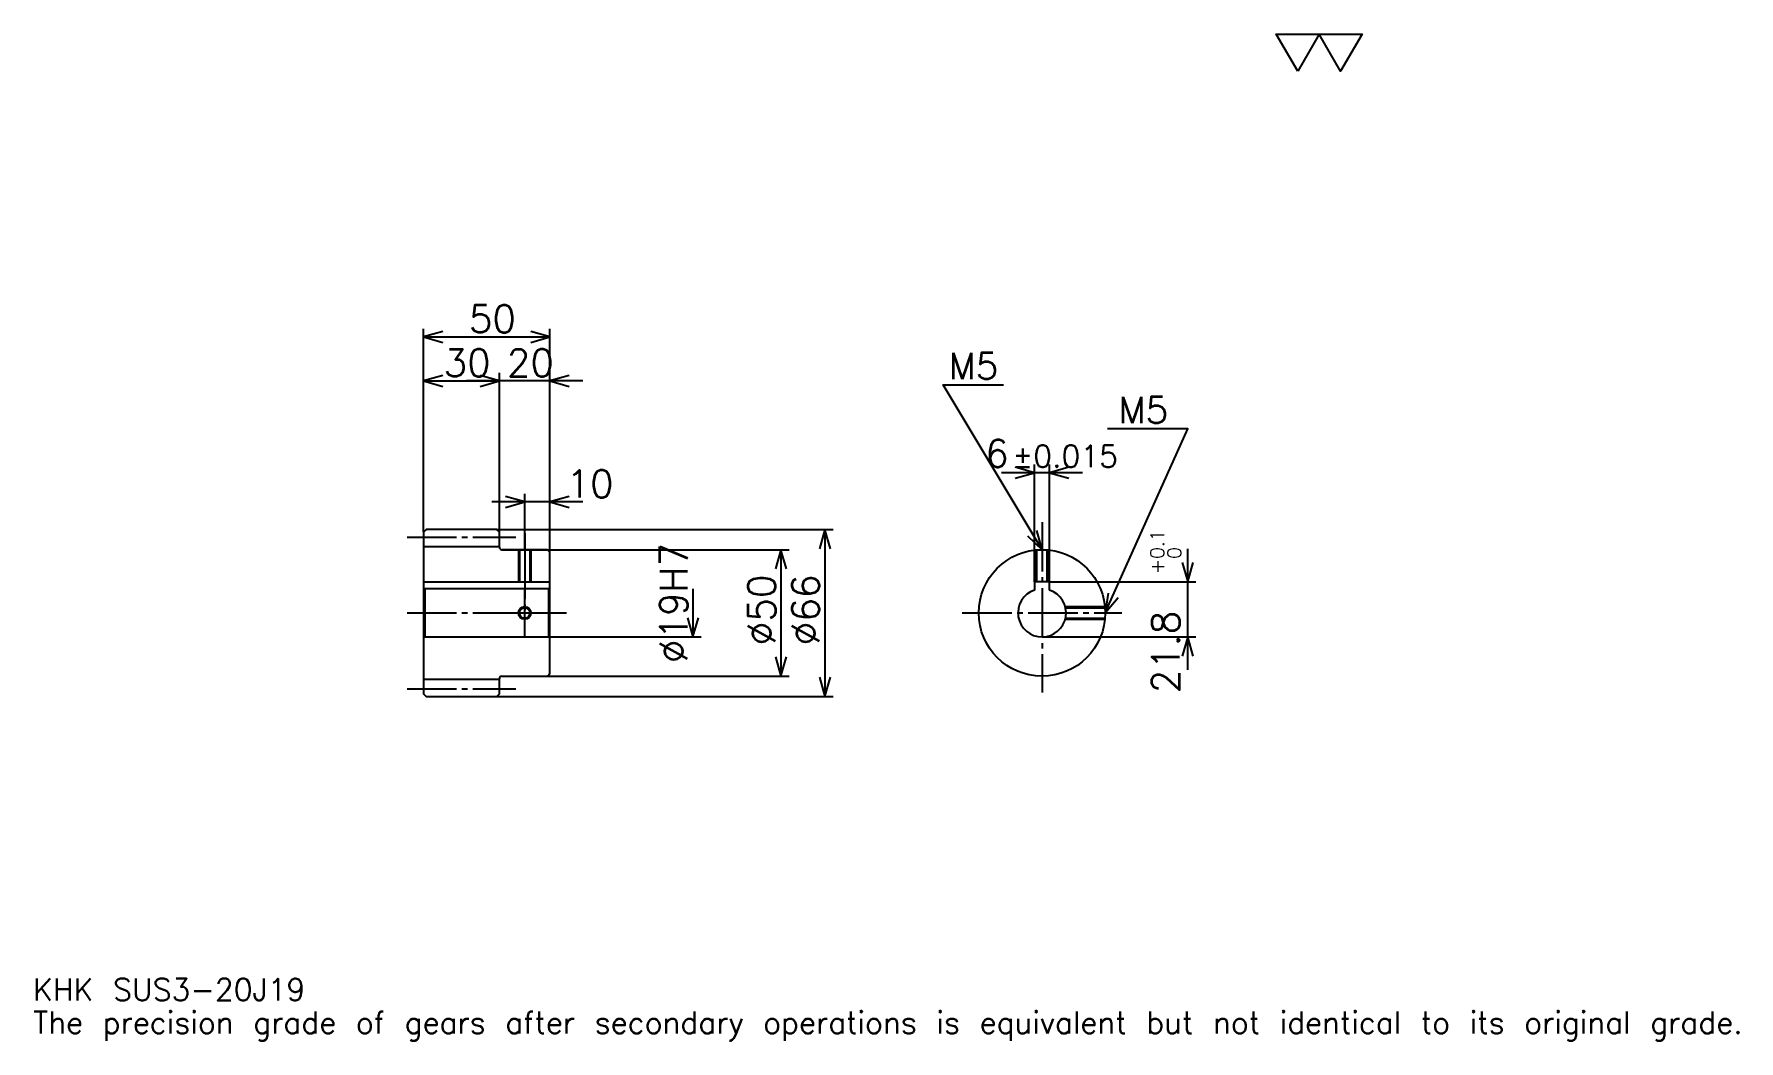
# Model space of a CAD drawing. Extents: x 22 to 696, y 8 to 406.
import ezdxf

# ---------------------------------------------------------------- set-up
doc = ezdxf.new("R2010")
doc.units = 0
doc.linetypes.add('DASHDOT', pattern=[26.086956, 19.565217, -2.173913, 2.173913, -2.173913])
doc.layers.get('0').update_dxf_attribs({"linetype": 'CONTINUOUS'})
doc.layers.add('DASHDOT', color=6, linetype='DASHDOT')
doc.styles.add('KANJI', font='TXT', dxfattribs={"bigfont": 'BIGFONT'})

msp = doc.modelspace()

# ---------------------------------------------------------------- linework, layer by layer
at = {"color": 5}
for p, q in [((176.086945, 210.17392), (176.086945, 289.521759)), ((176.086945, 286.260864), (226.086945, 286.260864)), ((226.086945, 210.17392), (226.086945, 289.521759)), ((206.086945, 210.17392), (206.086945, 272.130432)), ((176.086945, 268.869568), (206.086945, 268.869568)), ((239.130432, 268.869568), (193.043472, 268.869568)), ((436.695648, 232.608704), (404.608704, 232.608704)), ((417.652161, 189.473923), (417.652161, 235.869568)), ((423.652161, 189.473923), (423.652161, 235.869568)), ((216.086945, 210.17392), (216.086945, 224.304352)), ((239.130432, 221.043488), (203.043472, 221.043488)), ((176.086945, 209.17392), (176.086945, 210.17392)), ((205.086945, 210.17392), (226.086945, 210.17392)), ((206.086945, 209.17392), (206.086945, 210.17392)), ((216.086945, 202.17392), (216.086945, 210.17392)), ((216.086945, 202.17392), (216.086945, 210.17392)), ((226.086945, 210.17392), (338.043457, 210.17392)), ((226.086945, 201.17392), (226.086945, 210.17392)), ((334.782593, 210.17392), (334.782593, 144.17392)), ((478.260864, 154.630447), (478.260864, 202.517395)), ((207.086945, 202.17392), (226.086945, 202.17392)), ((226.086945, 202.17392), (320.652161, 202.17392)), ((317.391296, 202.17392), (317.391296, 152.17392)), ((423.652161, 189.473923), (481.521729, 189.473923)), ((282.608704, 186.67392), (282.608704, 167.67392)), ((226.086945, 167.67392), (285.869568, 167.67392)), ((420.652161, 167.67392), (481.521729, 167.67392)), ((207.086945, 152.17392), (226.086945, 152.17392)), ((226.086945, 152.17392), (320.652161, 152.17392)), ((205.086945, 144.17392), (226.086945, 144.17392)), ((226.086945, 144.17392), (338.043457, 144.17392))]:
    msp.add_line(p, q, dxfattribs=at)
at = {"color": 4}
for p, q in [((176.086945, 203.42392), (206.086945, 203.42392)), ((176.086945, 189.473923), (226.086945, 189.473923)), ((176.586945, 186.67392), (176.586945, 167.67392)), ((225.586945, 186.67392), (226.086945, 187.17392)), ((225.586945, 167.67392), (226.086945, 167.17392)), ((176.086945, 150.92392), (206.086945, 150.92392))]:
    msp.add_line(p, q, dxfattribs=at)
at = {"color": 7}
msp.add_lwpolyline([(521.739136, 391.304352), (513.260864, 406), (547.17395, 406), (538.695679, 391.304352), (530.217407, 406), (521.739136, 391.304352)], dxfattribs=at)
at = {"color": 5}
for points in [[(183.695633, 288.434784), (176.086945, 286.260864), (183.695633, 284.086975)], [(218.478241, 284.086975), (226.086945, 286.260864), (218.478241, 288.434784)], [(183.695633, 271.043488), (176.086945, 268.869568), (183.695633, 266.695648)], [(198.478241, 266.695648), (206.086945, 268.869568), (198.478241, 271.043488)], [(198.478241, 266.695648), (206.086945, 268.869568), (198.478241, 271.043488)], [(233.695648, 271.043488), (226.086945, 268.869568), (233.695648, 266.695648)], [(420.652161, 202.17392), (381.521729, 267.391296), (405.434753, 267.391296)], [(445.652161, 177.17392), (478.260864, 250), (446.521729, 250)], [(410.043457, 230.434784), (417.652161, 232.608704), (410.043457, 234.782608)], [(431.260864, 234.782608), (423.652161, 232.608704), (431.260864, 230.434784)], [(208.478241, 218.869568), (216.086945, 221.043488), (208.478241, 223.217392)], [(233.695648, 223.217392), (226.086945, 221.043488), (233.695648, 218.869568)], [(336.956512, 202.565216), (334.782593, 210.17392), (332.608673, 202.565216)], [(414.873413, 207.579849), (420.652161, 202.17392), (418.601624, 209.816788)], [(319.565216, 194.565216), (317.391296, 202.17392), (315.217377, 194.565216)], [(476.086945, 197.082611), (478.260864, 189.473923), (480.434784, 197.082611)], [(446.777466, 185.006653), (445.652161, 177.17392), (450.745667, 183.229858)], [(280.434784, 175.282608), (282.608704, 167.67392), (284.782593, 175.282608)], [(480.434784, 160.065231), (478.260864, 167.67392), (476.086945, 160.065231)], [(315.217377, 159.782623), (317.391296, 152.17392), (319.565216, 159.782623)], [(332.608673, 151.782623), (334.782593, 144.17392), (336.956512, 151.782623)]]:
    msp.add_lwpolyline(points, dxfattribs=at)
at = {"color": 4}
for points in [[(206.086945, 203.17392), (206.086945, 209.17392), (205.086945, 210.17392), (177.086945, 210.17392), (176.086945, 209.17392), (176.086945, 167.17392)], [(207.086945, 152.17392), (225.086945, 152.17392), (226.086945, 153.17392), (226.086945, 201.17392), (225.086945, 202.17392), (207.086945, 202.17392)], [(213.586945, 202.17392), (213.586945, 189.473923)], [(214.021942, 202.17392), (214.021942, 189.473923)], [(218.151947, 202.17392), (218.151947, 189.473923)], [(218.586945, 202.17392), (218.586945, 189.473923)], [(418.152161, 189.473923), (418.152161, 202.048599)], [(418.587158, 189.473923), (418.587158, 202.088486)], [(422.717163, 189.473923), (422.717163, 202.088486)], [(423.152161, 189.473923), (423.152161, 202.048599)], [(423.652161, 186.187805), (423.652161, 189.473923), (417.652161, 189.473923), (417.652161, 186.187805)], [(176.086945, 167.17392), (176.586945, 167.67392), (225.586945, 167.67392), (225.586945, 186.67392), (176.586945, 186.67392), (176.086945, 187.17392)], [(429.817322, 179.67392), (445.526855, 179.67392)], [(429.925018, 179.238922), (445.566742, 179.238922)], [(429.817322, 174.67392), (445.526855, 174.67392)], [(429.925018, 175.108917), (445.566742, 175.108917)], [(176.086945, 167.17392), (176.086945, 145.17392), (177.086945, 144.17392), (205.086945, 144.17392), (206.086945, 145.17392), (206.086945, 151.17392)]]:
    msp.add_lwpolyline(points, dxfattribs=at)
for centre, radius in [((420.652161, 177.17392), 25), ((216.086945, 177.17392), 2.065)]:
    msp.add_circle(centre, radius, dxfattribs=at)
at = {"color": 7}
msp.add_circle((216.086945, 177.17392), 2.5, dxfattribs=at)
at = {"color": 4}
for centre, radius, start, end in [((207.086945, 203.17392), 1, 180, 270), ((420.652161, 177.17392), 9.5, 108.408480326, 71.591519674), ((207.086945, 151.17392), 1, 90, 180)]:
    msp.add_arc(centre, radius, start, end, dxfattribs=at)
at = {"layer": 'DASHDOT', "color": 7}
for p, q in [((420.652161, 213.043488), (420.652161, 145.652176)), ((169.565201, 207.17392), (212.608688, 207.17392)), ((216.086945, 202.17392), (216.086945, 177.17392)), ((169.565201, 177.17392), (232.608688, 177.17392)), ((389.130432, 177.17392), (452.173889, 177.17392)), ((169.565201, 147.17392), (212.608688, 147.17392))]:
    msp.add_line(p, q, dxfattribs=at)
for points in [[(216.086945, 208.695663), (216.086945, 182.952179)], [(216.086945, 168.152176), (216.086945, 186.195663)], [(207.065201, 177.17392), (225.108688, 177.17392)]]:
    msp.add_lwpolyline(points, dxfattribs=at)

# ---------------------------------------------------------------- texts
at = {"color": 7, "style": 'KANJI'}
for s, height, p in [('50', 10.869565, (194.021729, 288)), ('30', 10.869565, (184.021729, 270.608704)), ('20', 10.869565, (209.021729, 270.608704)), ('M5', 10.434783, (383.695618, 269.565216)), ('M5', 10.434783, (450.869568, 252.17392)), ('6', 10.869565, (398.21521, 234.782608)), ('%%p0.015', 8.695652, (408.974762, 234.782608)), ('10', 10.869565, (232.608688, 222.782623)), ('KHK SUS3-20J19', 8.695652, (21.73913, 23.913044)), ('The precision grade of gears after secondary operations is equivalent but not identical to its original grade.', 8.695652, (21.73913, 10.869565))]:
    msp.add_text(s, height=height, dxfattribs=at).set_placement(p)
for s, height, p in [('%%c19H7', 10.869565, (280.434784, 157.33696)), ('0.1', 5.434783, (468.913025, 198.535629)), ('0', 5.434783, (475.652161, 198.535629)), ('+', 5.434783, (468.913025, 192.448669)), ('%%c50', 10.869565, (315.217377, 164.402176)), ('%%c66', 10.869565, (332.608673, 164.402176)), ('21.8', 10.869565, (475, 145.400894))]:
    msp.add_text(s, height=height, rotation=90, dxfattribs=at).set_placement(p)

doc.saveas('drawing.dxf')
